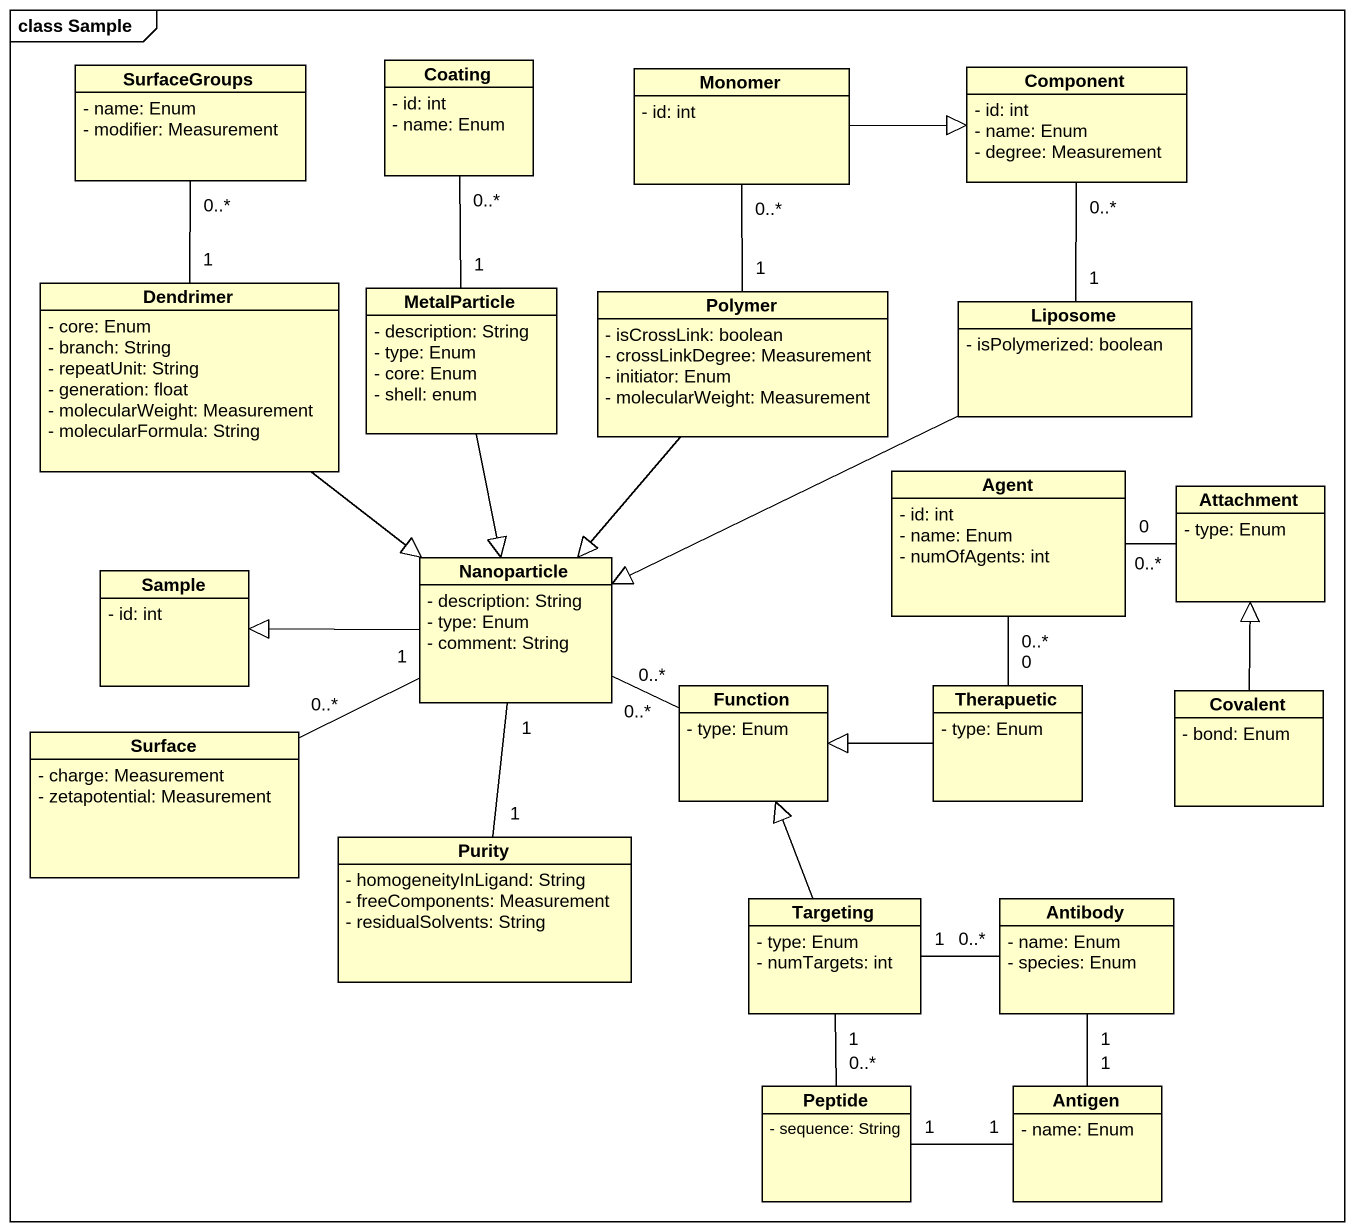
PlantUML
@startuml
mainframe class Sample
hide circle
hide empty members
skinparam classAttributeIconSize 0
class SurfaceGroups {
  - name: Enum
  - modifier: Measurement
}
class Coating {
  - id: int
  - name: Enum
}
class Monomer {
  - id: int
}
class "Component" as Component_ {
  - id: int
  - name: Enum
  - degree: Measurement
}
class Dendrimer {
  - core: Enum
  - branch: String
  - repeatUnit: String
  - generation: float
  - molecularWeight: Measurement
  - molecularFormula: String
}
class MetalParticle {
  - description: String
  - type: Enum
  - core: Enum
  - shell: enum
}
class Polymer {
  - isCrossLink: boolean
  - crossLinkDegree: Measurement
  - initiator: Enum
  - molecularWeight: Measurement
}
class Liposome {
  - isPolymerized: boolean
}
class "Agent" as Agent_ {
  - id: int
  - name: Enum
  - numOfAgents: int
}
class Attachment {
  - type: Enum
}
class Nanoparticle {
  - description: String
  - type: Enum
  - comment: String
}
class Sample {
  - id: int
}
class Function {
  - type: Enum
}
class Therapuetic {
  - type: Enum
}
class Covalent {
  - bond: Enum
}
class Surface {
  - charge: Measurement
  - zetapotential: Measurement
}
class Purity {
  - homogeneityInLigand: String
  - freeComponents: Measurement
  - residualSolvents: String
}
class Targeting {
  - type: Enum
  - numTargets: int
}
class Antibody {
  - name: Enum
  - species: Enum
}
class Peptide {
  - sequence: String
}
class Antigen {
  - name: Enum
}
Monomer -right-|> Component_
Dendrimer "1" -up- "0..*" SurfaceGroups
Dendrimer --|> Nanoparticle
MetalParticle "1" -up- "0..*" Coating
MetalParticle --|> Nanoparticle
Polymer "1" -up- "0..*" Monomer
Polymer --|> Nanoparticle
Liposome "1" -up- "0..*" Component_
Liposome -left-|> Nanoparticle
Agent_ "0" -right- "0..*" Attachment
Nanoparticle -left-|> Sample
Nanoparticle "1" -left- "0..*" Surface
Function "0..*" -left- "0..*" Nanoparticle
Therapuetic "0" -up- "0..*" Agent_
Therapuetic -left-|> Function
Covalent -up-|> Attachment
Purity "1" -up- "1" Nanoparticle
Targeting -up-|> Function
Targeting "1" -right- "0..*" Antibody
Targeting "1" -- "0..*" Peptide
Antibody "1" -- "1" Antigen
Peptide "1" -right- "1" Antigen
@enduml
